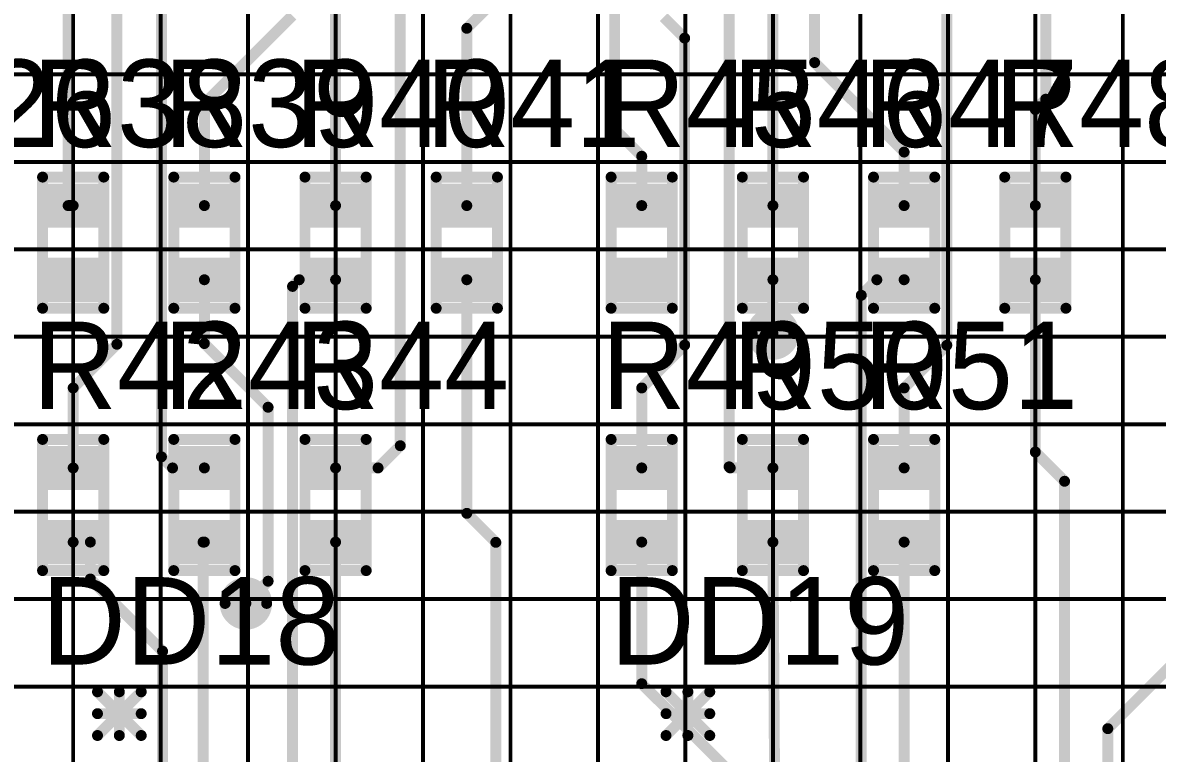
# Model space of a CAD drawing. Header units: millimetres. Extents: x 0 to 841, y 0 to 2540.
# Drawn here: x 138.7 to 190.6, y 2371.9 to 2405.4 of the extents above; entities that cross this region are included whole.
import ezdxf

# ---------------------------------------------------------------- set-up
doc = ezdxf.new("R2010")
doc.units = ezdxf.units.MM
for name, color, linetype in [('Mechanical11', 56, 'Continuous'), ('Mechanical12', 56, 'Continuous'), ('Mechanical7', 56, 'Continuous'), ('Mechanical9', 56, 'Continuous')]:
    doc.layers.add(name, color=color, linetype=linetype)

# ---------------------------------------------------------------- blocks, each defined once
blk = doc.blocks.new('BOASVIEW______T___O_______2_1_33_1_B_1')
at = {"layer": 'Mechanical12'}
for points in [[(69.194, 144.99), (69.194, 147.01), (66.806, 147.01), (66.806, 144.99)], [(75.194, 144.99), (75.194, 147.01), (72.806, 147.01), (72.806, 144.99)], [(81.194, 144.99), (81.194, 147.01), (78.806, 147.01), (78.806, 144.99)], [(87.194, 144.99), (87.194, 147.01), (84.806, 147.01), (84.806, 144.99)], [(95.194, 144.99), (95.194, 147.01), (92.806, 147.01), (92.806, 144.99)], [(101.194, 144.99), (101.194, 147.01), (98.806, 147.01), (98.806, 144.99)], [(107.194, 144.99), (107.194, 147.01), (104.806, 147.01), (104.806, 144.99)], [(113.194, 144.99), (113.194, 147.01), (110.806, 147.01), (110.806, 144.99)], [(69.194, 141.597), (69.194, 143.618), (66.806, 143.618), (66.806, 141.597)], [(75.194, 141.597), (75.194, 143.618), (72.806, 143.618), (72.806, 141.597)], [(81.194, 141.597), (81.194, 143.618), (78.806, 143.618), (78.806, 141.597)], [(87.194, 141.597), (87.194, 143.618), (84.806, 143.618), (84.806, 141.597)], [(95.194, 141.597), (95.194, 143.618), (92.806, 143.618), (92.806, 141.597)], [(101.194, 141.597), (101.194, 143.618), (98.806, 143.618), (98.806, 141.597)], [(107.194, 141.597), (107.194, 143.618), (104.806, 143.618), (104.806, 141.597)], [(113.194, 141.597), (113.194, 143.618), (110.806, 143.618), (110.806, 141.597)], [(69.194, 132.99), (69.194, 135.01), (66.806, 135.01), (66.806, 132.99)], [(75.194, 132.99), (75.194, 135.01), (72.806, 135.01), (72.806, 132.99)], [(81.194, 132.99), (81.194, 135.01), (78.806, 135.01), (78.806, 132.99)], [(95.194, 132.99), (95.194, 135.01), (92.806, 135.01), (92.806, 132.99)], [(101.194, 132.99), (101.194, 135.01), (98.806, 135.01), (98.806, 132.99)], [(107.194, 132.99), (107.194, 135.01), (104.806, 135.01), (104.806, 132.99)], [(69.194, 129.597), (69.194, 131.618), (66.806, 131.618), (66.806, 129.597)], [(75.194, 129.597), (75.194, 131.618), (72.806, 131.618), (72.806, 129.597)], [(81.194, 129.597), (81.194, 131.618), (78.806, 131.618), (78.806, 129.597)], [(95.194, 129.597), (95.194, 131.618), (92.806, 131.618), (92.806, 129.597)], [(101.194, 129.597), (101.194, 131.618), (98.806, 131.618), (98.806, 129.597)], [(107.194, 129.597), (107.194, 131.618), (104.806, 131.618), (104.806, 129.597)]]:
    blk.add_hatch(color=56, dxfattribs=at).paths.add_polyline_path(points)
at = {"layer": 'Mechanical12', "const_width": 0.5}
for points in [[(66.6, 141.304), (66.6, 147.304)], [(66.6, 147.304), (69.4, 147.304)], [(69.4, 141.304), (69.4, 147.304)], [(72.6, 141.304), (72.6, 147.304)], [(72.6, 147.304), (75.4, 147.304)], [(75.4, 141.304), (75.4, 147.304)], [(78.6, 147.304), (81.4, 147.304)], [(78.6, 141.304), (78.6, 147.304)], [(81.4, 141.304), (81.4, 147.304)], [(84.6, 141.304), (84.6, 147.304)], [(84.6, 147.304), (87.4, 147.304)], [(87.4, 141.304), (87.4, 147.304)], [(92.6, 147.304), (95.4, 147.304)], [(92.6, 141.304), (92.6, 147.304)], [(95.4, 141.304), (95.4, 147.304)], [(98.6, 141.304), (98.6, 147.304)], [(98.6, 147.304), (101.4, 147.304)], [(101.4, 141.304), (101.4, 147.304)], [(104.6, 147.304), (107.4, 147.304)], [(104.6, 141.304), (104.6, 147.304)], [(107.4, 141.304), (107.4, 147.304)], [(110.6, 147.304), (113.4, 147.304)], [(110.6, 141.304), (110.6, 147.304)], [(113.4, 141.304), (113.4, 147.304)], [(66.6, 141.304), (69.4, 141.304)], [(72.6, 141.304), (75.4, 141.304)], [(78.6, 141.304), (81.4, 141.304)], [(84.6, 141.304), (87.4, 141.304)], [(92.6, 141.304), (95.4, 141.304)], [(98.6, 141.304), (101.4, 141.304)], [(104.6, 141.304), (107.4, 141.304)], [(110.6, 141.304), (113.4, 141.304)], [(66.6, 129.304), (66.6, 135.304)], [(66.6, 135.304), (69.4, 135.304)], [(69.4, 129.304), (69.4, 135.304)], [(72.6, 129.304), (72.6, 135.304)], [(72.6, 135.304), (75.4, 135.304)], [(75.4, 129.304), (75.4, 135.304)], [(78.6, 129.304), (78.6, 135.304)], [(78.6, 135.304), (81.4, 135.304)], [(81.4, 129.304), (81.4, 135.304)], [(92.6, 129.304), (92.6, 135.304)], [(92.6, 135.304), (95.4, 135.304)], [(95.4, 129.304), (95.4, 135.304)], [(98.6, 129.304), (98.6, 135.304)], [(98.6, 135.304), (101.4, 135.304)], [(101.4, 129.304), (101.4, 135.304)], [(104.6, 129.304), (104.6, 135.304)], [(104.6, 135.304), (107.4, 135.304)], [(107.4, 129.304), (107.4, 135.304)], [(66.6, 129.304), (69.4, 129.304)], [(72.6, 129.304), (75.4, 129.304)], [(78.6, 129.304), (81.4, 129.304)], [(92.6, 129.304), (95.4, 129.304)], [(98.6, 129.304), (101.4, 129.304)], [(104.6, 129.304), (107.4, 129.304)], [(69.112, 123.76), (71.112, 121.76)], [(69.112, 121.76), (71.112, 123.76)], [(70.112, 121.76), (70.112, 123.76)], [(95.112, 123.76), (97.112, 121.76)], [(95.112, 121.76), (97.112, 123.76)], [(96.112, 121.76), (96.112, 123.76)], [(69.112, 122.76), (71.112, 122.76)], [(95.112, 122.76), (97.112, 122.76)]]:
    blk.add_lwpolyline(points, dxfattribs=at)
at = {"layer": 'Mechanical12', "const_width": 0.25}
for points in [[(66.475, 147.304, 1), (66.725, 147.304, 1)], [(66.475, 147.304, 1), (66.725, 147.304, 1)], [(69.275, 147.304, 1), (69.525, 147.304, 1)], [(69.275, 147.304, 1), (69.525, 147.304, 1)], [(72.475, 147.304, 1), (72.725, 147.304, 1)], [(72.475, 147.304, 1), (72.725, 147.304, 1)], [(75.275, 147.304, 1), (75.525, 147.304, 1)], [(75.275, 147.304, 1), (75.525, 147.304, 1)], [(78.475, 147.304, 1), (78.725, 147.304, 1)], [(78.475, 147.304, 1), (78.725, 147.304, 1)], [(81.275, 147.304, 1), (81.525, 147.304, 1)], [(81.275, 147.304, 1), (81.525, 147.304, 1)], [(84.475, 147.304, 1), (84.725, 147.304, 1)], [(84.475, 147.304, 1), (84.725, 147.304, 1)], [(87.275, 147.304, 1), (87.525, 147.304, 1)], [(87.275, 147.304, 1), (87.525, 147.304, 1)], [(92.475, 147.304, 1), (92.725, 147.304, 1)], [(92.475, 147.304, 1), (92.725, 147.304, 1)], [(95.275, 147.304, 1), (95.525, 147.304, 1)], [(95.275, 147.304, 1), (95.525, 147.304, 1)], [(98.475, 147.304, 1), (98.725, 147.304, 1)], [(98.475, 147.304, 1), (98.725, 147.304, 1)], [(101.275, 147.304, 1), (101.525, 147.304, 1)], [(101.275, 147.304, 1), (101.525, 147.304, 1)], [(104.475, 147.304, 1), (104.725, 147.304, 1)], [(104.475, 147.304, 1), (104.725, 147.304, 1)], [(107.275, 147.304, 1), (107.525, 147.304, 1)], [(107.275, 147.304, 1), (107.525, 147.304, 1)], [(110.475, 147.304, 1), (110.725, 147.304, 1)], [(110.475, 147.304, 1), (110.725, 147.304, 1)], [(113.275, 147.304, 1), (113.525, 147.304, 1)], [(113.275, 147.304, 1), (113.525, 147.304, 1)], [(66.475, 141.304, 1), (66.725, 141.304, 1)], [(66.475, 141.304, 1), (66.725, 141.304, 1)], [(69.275, 141.304, 1), (69.525, 141.304, 1)], [(69.275, 141.304, 1), (69.525, 141.304, 1)], [(72.475, 141.304, 1), (72.725, 141.304, 1)], [(72.475, 141.304, 1), (72.725, 141.304, 1)], [(75.275, 141.304, 1), (75.525, 141.304, 1)], [(75.275, 141.304, 1), (75.525, 141.304, 1)], [(78.475, 141.304, 1), (78.725, 141.304, 1)], [(78.475, 141.304, 1), (78.725, 141.304, 1)], [(81.275, 141.304, 1), (81.525, 141.304, 1)], [(81.275, 141.304, 1), (81.525, 141.304, 1)], [(84.475, 141.304, 1), (84.725, 141.304, 1)], [(84.475, 141.304, 1), (84.725, 141.304, 1)], [(87.275, 141.304, 1), (87.525, 141.304, 1)], [(87.275, 141.304, 1), (87.525, 141.304, 1)], [(92.475, 141.304, 1), (92.725, 141.304, 1)], [(92.475, 141.304, 1), (92.725, 141.304, 1)], [(95.275, 141.304, 1), (95.525, 141.304, 1)], [(95.275, 141.304, 1), (95.525, 141.304, 1)], [(98.475, 141.304, 1), (98.725, 141.304, 1)], [(98.475, 141.304, 1), (98.725, 141.304, 1)], [(101.275, 141.304, 1), (101.525, 141.304, 1)], [(101.275, 141.304, 1), (101.525, 141.304, 1)], [(104.475, 141.304, 1), (104.725, 141.304, 1)], [(104.475, 141.304, 1), (104.725, 141.304, 1)], [(107.275, 141.304, 1), (107.525, 141.304, 1)], [(107.275, 141.304, 1), (107.525, 141.304, 1)], [(110.475, 141.304, 1), (110.725, 141.304, 1)], [(110.475, 141.304, 1), (110.725, 141.304, 1)], [(113.275, 141.304, 1), (113.525, 141.304, 1)], [(113.275, 141.304, 1), (113.525, 141.304, 1)], [(66.475, 135.304, 1), (66.725, 135.304, 1)], [(66.475, 135.304, 1), (66.725, 135.304, 1)], [(69.275, 135.304, 1), (69.525, 135.304, 1)], [(69.275, 135.304, 1), (69.525, 135.304, 1)], [(72.475, 135.304, 1), (72.725, 135.304, 1)], [(72.475, 135.304, 1), (72.725, 135.304, 1)], [(75.275, 135.304, 1), (75.525, 135.304, 1)], [(75.275, 135.304, 1), (75.525, 135.304, 1)], [(78.475, 135.304, 1), (78.725, 135.304, 1)], [(78.475, 135.304, 1), (78.725, 135.304, 1)], [(81.275, 135.304, 1), (81.525, 135.304, 1)], [(81.275, 135.304, 1), (81.525, 135.304, 1)], [(92.475, 135.304, 1), (92.725, 135.304, 1)], [(92.475, 135.304, 1), (92.725, 135.304, 1)], [(95.275, 135.304, 1), (95.525, 135.304, 1)], [(95.275, 135.304, 1), (95.525, 135.304, 1)], [(98.475, 135.304, 1), (98.725, 135.304, 1)], [(98.475, 135.304, 1), (98.725, 135.304, 1)], [(101.275, 135.304, 1), (101.525, 135.304, 1)], [(101.275, 135.304, 1), (101.525, 135.304, 1)], [(104.475, 135.304, 1), (104.725, 135.304, 1)], [(104.475, 135.304, 1), (104.725, 135.304, 1)], [(107.275, 135.304, 1), (107.525, 135.304, 1)], [(107.275, 135.304, 1), (107.525, 135.304, 1)], [(66.475, 129.304, 1), (66.725, 129.304, 1)], [(66.475, 129.304, 1), (66.725, 129.304, 1)], [(69.275, 129.304, 1), (69.525, 129.304, 1)], [(69.275, 129.304, 1), (69.525, 129.304, 1)], [(72.475, 129.304, 1), (72.725, 129.304, 1)], [(72.475, 129.304, 1), (72.725, 129.304, 1)], [(75.275, 129.304, 1), (75.525, 129.304, 1)], [(75.275, 129.304, 1), (75.525, 129.304, 1)], [(78.475, 129.304, 1), (78.725, 129.304, 1)], [(78.475, 129.304, 1), (78.725, 129.304, 1)], [(81.275, 129.304, 1), (81.525, 129.304, 1)], [(81.275, 129.304, 1), (81.525, 129.304, 1)], [(92.475, 129.304, 1), (92.725, 129.304, 1)], [(92.475, 129.304, 1), (92.725, 129.304, 1)], [(95.275, 129.304, 1), (95.525, 129.304, 1)], [(95.275, 129.304, 1), (95.525, 129.304, 1)], [(98.475, 129.304, 1), (98.725, 129.304, 1)], [(98.475, 129.304, 1), (98.725, 129.304, 1)], [(101.275, 129.304, 1), (101.525, 129.304, 1)], [(101.275, 129.304, 1), (101.525, 129.304, 1)], [(104.475, 129.304, 1), (104.725, 129.304, 1)], [(104.475, 129.304, 1), (104.725, 129.304, 1)], [(107.275, 129.304, 1), (107.525, 129.304, 1)], [(107.275, 129.304, 1), (107.525, 129.304, 1)], [(68.987, 123.76, 1), (69.237, 123.76, 1)], [(69.987, 123.76, 1), (70.237, 123.76, 1)], [(70.987, 123.76, 1), (71.237, 123.76, 1)], [(94.987, 123.76, 1), (95.237, 123.76, 1)], [(95.987, 123.76, 1), (96.237, 123.76, 1)], [(96.987, 123.76, 1), (97.237, 123.76, 1)], [(68.987, 122.76, 1), (69.237, 122.76, 1)], [(70.987, 122.76, 1), (71.237, 122.76, 1)], [(94.987, 122.76, 1), (95.237, 122.76, 1)], [(96.987, 122.76, 1), (97.237, 122.76, 1)], [(68.987, 121.76, 1), (69.237, 121.76, 1)], [(69.987, 121.76, 1), (70.237, 121.76, 1)], [(70.987, 121.76, 1), (71.237, 121.76, 1)], [(94.987, 121.76, 1), (95.237, 121.76, 1)], [(95.987, 121.76, 1), (96.237, 121.76, 1)], [(96.987, 121.76, 1), (97.237, 121.76, 1)]]:
    blk.add_lwpolyline(points, format="xyb", close=True, dxfattribs=at)
at = {"layer": 'Mechanical7'}
for s, p in [('R26', (60.145, 148.677)), ('R38', (66.141, 148.679)), ('R39', (72.135, 148.679)), ('R40', (78.127, 148.679)), ('R41', (84.122, 148.679)), ('R45', (92.148, 148.679)), ('R46', (98.144, 148.679)), ('R47', (104.136, 148.679)), ('R48', (110.133, 148.679)), ('R42', (66.14, 136.69)), ('R43', (72.133, 136.69)), ('R44', (78.127, 136.69)), ('R49', (92.149, 136.69)), ('R50', (98.143, 136.69)), ('R51', (104.138, 136.69)), ('DD18', (66.545, 125.006)), ('DD19', (92.555, 125.006))]:
    blk.add_text(s, height=4, dxfattribs=at).set_placement(p)
blk = doc.blocks.new('BOASVIEW______T___L_____2_1_1_1_B_4')
at = {"layer": 'Mechanical12'}
for points in [[(69.194, 144.99), (69.194, 147.01), (66.806, 147.01), (66.806, 144.99)], [(75.194, 144.99), (75.194, 147.01), (72.806, 147.01), (72.806, 144.99)], [(81.194, 144.99), (81.194, 147.01), (78.806, 147.01), (78.806, 144.99)], [(87.194, 144.99), (87.194, 147.01), (84.806, 147.01), (84.806, 144.99)], [(95.194, 144.99), (95.194, 147.01), (92.806, 147.01), (92.806, 144.99)], [(101.194, 144.99), (101.194, 147.01), (98.806, 147.01), (98.806, 144.99)], [(107.194, 144.99), (107.194, 147.01), (104.806, 147.01), (104.806, 144.99)], [(113.194, 144.99), (113.194, 147.01), (110.806, 147.01), (110.806, 144.99)], [(69.194, 141.597), (69.194, 143.618), (66.806, 143.618), (66.806, 141.597)], [(75.194, 141.597), (75.194, 143.618), (72.806, 143.618), (72.806, 141.597)], [(81.194, 141.597), (81.194, 143.618), (78.806, 143.618), (78.806, 141.597)], [(87.194, 141.597), (87.194, 143.618), (84.806, 143.618), (84.806, 141.597)], [(95.194, 141.597), (95.194, 143.618), (92.806, 143.618), (92.806, 141.597)], [(101.194, 141.597), (101.194, 143.618), (98.806, 143.618), (98.806, 141.597)], [(107.194, 141.597), (107.194, 143.618), (104.806, 143.618), (104.806, 141.597)], [(113.194, 141.597), (113.194, 143.618), (110.806, 143.618), (110.806, 141.597)], [(69.194, 132.99), (69.194, 135.01), (66.806, 135.01), (66.806, 132.99)], [(75.194, 132.99), (75.194, 135.01), (72.806, 135.01), (72.806, 132.99)], [(81.194, 132.99), (81.194, 135.01), (78.806, 135.01), (78.806, 132.99)], [(95.194, 132.99), (95.194, 135.01), (92.806, 135.01), (92.806, 132.99)], [(101.194, 132.99), (101.194, 135.01), (98.806, 135.01), (98.806, 132.99)], [(107.194, 132.99), (107.194, 135.01), (104.806, 135.01), (104.806, 132.99)], [(69.194, 129.597), (69.194, 131.618), (66.806, 131.618), (66.806, 129.597)], [(75.194, 129.597), (75.194, 131.618), (72.806, 131.618), (72.806, 129.597)], [(81.194, 129.597), (81.194, 131.618), (78.806, 131.618), (78.806, 129.597)], [(95.194, 129.597), (95.194, 131.618), (92.806, 131.618), (92.806, 129.597)], [(101.194, 129.597), (101.194, 131.618), (98.806, 131.618), (98.806, 129.597)], [(107.194, 129.597), (107.194, 131.618), (104.806, 131.618), (104.806, 129.597)]]:
    blk.add_hatch(color=56, dxfattribs=at).paths.add_polyline_path(points)
at = {"layer": 'Mechanical11'}
for points, const_width in [([(100.35, 140.147, 1), (99.65, 140.147, 1)], 0.7), ([(99.475, 140.147, 1), (99.825, 140.147, 1)], 0.35), ([(100.175, 140.147, 1), (100.525, 140.147, 1)], 0.35), ([(76.248, 127.802, 1), (75.548, 127.802, 1)], 0.7), ([(75.373, 127.802, 1), (75.723, 127.802, 1)], 0.35), ([(76.073, 127.802, 1), (76.423, 127.802, 1)], 0.35)]:
    blk.add_lwpolyline(points, format="xyb", close=True, dxfattribs=dict(at, const_width=const_width))
at = {"layer": 'Mechanical12', "const_width": 0.5}
for points in [[(92.763, 149.494), (92.763, 192.268)], [(67.77, 146), (67.77, 184.736)], [(101.907, 152.542), (101.907, 183.173)], [(80, 146), (80, 180.08)], [(100, 146), (100, 176.954)], [(112.474, 150.866), (112.474, 175.859)], [(82.959, 135.016), (82.959, 167.559)], [(107.952, 139.61), (107.952, 167.552)], [(70, 139.658), (70, 160.08)], [(72.037, 134.508), (72.037, 156.403)], [(86, 154.11), (87.48, 155.59)], [(97.996, 134.051), (97.996, 155.844)], [(74, 150.662), (78.031, 154.694)], [(95, 154.623), (95.964, 153.66)], [(86, 146), (86, 154.11)], [(95.964, 139.621), (95.964, 153.66)], [(101.907, 152.542), (106, 148.449)], [(112, 150.392), (112.474, 150.866)], [(74, 146), (74, 150.662)], [(112, 146), (112, 150.392)], [(92.763, 149.494), (94, 148.257)], [(94, 146), (94, 148.257)], [(106, 146), (106, 148.449)], [(67.77, 146), (68, 146)], [(74, 139.69), (74, 142.608)], [(78.031, 142.303), (78.336, 142.608)], [(78.336, 142.608), (80, 142.608)], [(86, 131.924), (86, 142.608)], [(100, 140.147), (100, 142.608)], [(104.041, 141.896), (104.752, 142.608)], [(104.752, 142.608), (106, 142.608)], [(112, 134.728), (112, 142.608)], [(78.031, 118.129), (78.031, 142.303)], [(104.041, 92.344), (104.041, 141.896)], [(68, 137.658), (70, 139.658)], [(74, 139.69), (76.914, 136.776)], [(94, 137.658), (95.964, 139.621)], [(106, 137.658), (107.952, 139.61)], [(68, 134), (68, 137.658)], [(94, 134), (94, 137.658)], [(106, 134), (106, 137.658)], [(76.914, 128.818), (76.914, 136.776)], [(81.943, 134), (82.959, 135.016)], [(112, 134.728), (113.337, 133.39)], [(72.037, 134.508), (72.545, 134)], [(72.545, 134), (74, 134)], [(80, 134), (81.943, 134)], [(97.996, 134.051), (98.046, 134)], [(98.046, 134), (100, 134)], [(113.337, 107.937), (113.337, 133.39)], [(115.314, 122.074), (126, 132.76)], [(86, 131.924), (87.328, 130.596)], [(68, 130.608), (68.786, 130.608)], [(68.786, 128.92), (68.786, 130.608)], [(73.94, 130.608), (74, 130.608)], [(73.94, 105.319), (73.94, 130.608)], [(80, 95.84), (80, 130.608)], [(87.328, 107.928), (87.328, 130.596)], [(94, 124.132), (94, 130.608)], [(100, 130.608), (100.074, 120)], [(106, 95.84), (106, 130.608)], [(68.786, 128.92), (72.088, 125.618)], [(75.898, 127.802), (76.914, 128.818)], [(72.088, 104.231), (72.088, 125.618)], [(94, 124.132), (99.066, 119.066)], [(115.314, 69.154), (115.314, 122.074)]]:
    blk.add_lwpolyline(points, dxfattribs=at)
at = {"layer": 'Mechanical12'}
for points, const_width in [([(85.875, 154.11, 1), (86.125, 154.11, 1)], 0.25), ([(85.875, 154.11, 1), (86.125, 154.11, 1)], 0.25), ([(95.839, 153.66, 1), (96.089, 153.66, 1)], 0.25), ([(95.839, 153.66, 1), (96.089, 153.66, 1)], 0.25), ([(101.782, 152.542, 1), (102.032, 152.542, 1)], 0.25), ([(101.782, 152.542, 1), (102.032, 152.542, 1)], 0.25), ([(112.349, 150.866, 1), (112.599, 150.866, 1)], 0.25), ([(112.349, 150.866, 1), (112.599, 150.866, 1)], 0.25), ([(73.875, 150.662, 1), (74.125, 150.662, 1)], 0.25), ([(73.875, 150.662, 1), (74.125, 150.662, 1)], 0.25), ([(111.875, 150.392, 1), (112.125, 150.392, 1)], 0.25), ([(111.875, 150.392, 1), (112.125, 150.392, 1)], 0.25), ([(92.638, 149.494, 1), (92.888, 149.494, 1)], 0.25), ([(92.638, 149.494, 1), (92.888, 149.494, 1)], 0.25), ([(93.875, 148.257, 1), (94.125, 148.257, 1)], 0.25), ([(93.875, 148.257, 1), (94.125, 148.257, 1)], 0.25), ([(105.875, 148.449, 1), (106.125, 148.449, 1)], 0.25), ([(105.875, 148.449, 1), (106.125, 148.449, 1)], 0.25), ([(67.645, 146, 1), (67.895, 146, 1)], 0.25), ([(67.645, 146, 1), (67.895, 146, 1)], 0.25), ([(67.875, 146, 1), (68.125, 146, 1)], 0.25), ([(73.875, 146, 1), (74.125, 146, 1)], 0.25), ([(79.875, 146, 1), (80.125, 146, 1)], 0.25), ([(85.875, 146, 1), (86.125, 146, 1)], 0.25), ([(93.875, 146, 1), (94.125, 146, 1)], 0.25), ([(99.875, 146, 1), (100.125, 146, 1)], 0.25), ([(105.875, 146, 1), (106.125, 146, 1)], 0.25), ([(111.875, 146, 1), (112.125, 146, 1)], 0.25), ([(73.875, 142.608, 1), (74.125, 142.608, 1)], 0.25), ([(78.211, 142.608, 1), (78.461, 142.608, 1)], 0.25), ([(78.211, 142.608, 1), (78.461, 142.608, 1)], 0.25), ([(79.875, 142.608, 1), (80.125, 142.608, 1)], 0.25), ([(85.875, 142.608, 1), (86.125, 142.608, 1)], 0.25), ([(99.875, 142.608, 1), (100.125, 142.608, 1)], 0.25), ([(104.627, 142.608, 1), (104.877, 142.608, 1)], 0.25), ([(104.627, 142.608, 1), (104.877, 142.608, 1)], 0.25), ([(105.875, 142.608, 1), (106.125, 142.608, 1)], 0.25), ([(111.875, 142.608, 1), (112.125, 142.608, 1)], 0.25), ([(77.906, 142.303, 1), (78.156, 142.303, 1)], 0.25), ([(77.906, 142.303, 1), (78.156, 142.303, 1)], 0.25), ([(103.916, 141.896, 1), (104.166, 141.896, 1)], 0.25), ([(103.916, 141.896, 1), (104.166, 141.896, 1)], 0.25), ([(100.95, 140.147, 1), (99.05, 140.147, 1)], 0.5), ([(98.925, 140.147, 1), (99.175, 140.147, 1)], 0.25), ([(99.875, 140.147, 1), (100.125, 140.147, 1)], 0.25), ([(100.825, 140.147, 1), (101.075, 140.147, 1)], 0.25), ([(69.875, 139.658, 1), (70.125, 139.658, 1)], 0.25), ([(69.875, 139.658, 1), (70.125, 139.658, 1)], 0.25), ([(73.875, 139.69, 1), (74.125, 139.69, 1)], 0.25), ([(73.875, 139.69, 1), (74.125, 139.69, 1)], 0.25), ([(95.839, 139.621, 1), (96.089, 139.621, 1)], 0.25), ([(95.839, 139.621, 1), (96.089, 139.621, 1)], 0.25), ([(107.827, 139.61, 1), (108.077, 139.61, 1)], 0.25), ([(107.827, 139.61, 1), (108.077, 139.61, 1)], 0.25), ([(67.875, 137.658, 1), (68.125, 137.658, 1)], 0.25), ([(67.875, 137.658, 1), (68.125, 137.658, 1)], 0.25), ([(93.875, 137.658, 1), (94.125, 137.658, 1)], 0.25), ([(93.875, 137.658, 1), (94.125, 137.658, 1)], 0.25), ([(105.875, 137.658, 1), (106.125, 137.658, 1)], 0.25), ([(105.875, 137.658, 1), (106.125, 137.658, 1)], 0.25), ([(76.789, 136.776, 1), (77.039, 136.776, 1)], 0.25), ([(76.789, 136.776, 1), (77.039, 136.776, 1)], 0.25), ([(82.834, 135.016, 1), (83.084, 135.016, 1)], 0.25), ([(82.834, 135.016, 1), (83.084, 135.016, 1)], 0.25), ([(111.875, 134.728, 1), (112.125, 134.728, 1)], 0.25), ([(111.875, 134.728, 1), (112.125, 134.728, 1)], 0.25), ([(71.912, 134.508, 1), (72.162, 134.508, 1)], 0.25), ([(71.912, 134.508, 1), (72.162, 134.508, 1)], 0.25), ([(67.875, 134, 1), (68.125, 134, 1)], 0.25), ([(72.42, 134, 1), (72.67, 134, 1)], 0.25), ([(72.42, 134, 1), (72.67, 134, 1)], 0.25), ([(73.875, 134, 1), (74.125, 134, 1)], 0.25), ([(79.875, 134, 1), (80.125, 134, 1)], 0.25), ([(81.818, 134, 1), (82.068, 134, 1)], 0.25), ([(81.818, 134, 1), (82.068, 134, 1)], 0.25), ([(93.875, 134, 1), (94.125, 134, 1)], 0.25), ([(97.871, 134.051, 1), (98.121, 134.051, 1)], 0.25), ([(97.871, 134.051, 1), (98.121, 134.051, 1)], 0.25), ([(97.921, 134, 1), (98.171, 134, 1)], 0.25), ([(97.921, 134, 1), (98.171, 134, 1)], 0.25), ([(99.875, 134, 1), (100.125, 134, 1)], 0.25), ([(105.875, 134, 1), (106.125, 134, 1)], 0.25), ([(113.212, 133.39, 1), (113.462, 133.39, 1)], 0.25), ([(113.212, 133.39, 1), (113.462, 133.39, 1)], 0.25), ([(85.875, 131.924, 1), (86.125, 131.924, 1)], 0.25), ([(85.875, 131.924, 1), (86.125, 131.924, 1)], 0.25), ([(67.875, 130.608, 1), (68.125, 130.608, 1)], 0.25), ([(68.661, 130.608, 1), (68.911, 130.608, 1)], 0.25), ([(68.661, 130.608, 1), (68.911, 130.608, 1)], 0.25), ([(73.815, 130.608, 1), (74.065, 130.608, 1)], 0.25), ([(73.815, 130.608, 1), (74.065, 130.608, 1)], 0.25), ([(73.875, 130.608, 1), (74.125, 130.608, 1)], 0.25), ([(79.875, 130.608, 1), (80.125, 130.608, 1)], 0.25), ([(87.203, 130.596, 1), (87.453, 130.596, 1)], 0.25), ([(87.203, 130.596, 1), (87.453, 130.596, 1)], 0.25), ([(93.875, 130.608, 1), (94.125, 130.608, 1)], 0.25), ([(99.875, 130.608, 1), (100.125, 130.608, 1)], 0.25), ([(105.875, 130.608, 1), (106.125, 130.608, 1)], 0.25), ([(68.661, 128.92, 1), (68.911, 128.92, 1)], 0.25), ([(68.661, 128.92, 1), (68.911, 128.92, 1)], 0.25), ([(76.848, 127.802, 1), (74.948, 127.802, 1)], 0.5), ([(76.789, 128.818, 1), (77.039, 128.818, 1)], 0.25), ([(76.789, 128.818, 1), (77.039, 128.818, 1)], 0.25), ([(74.823, 127.802, 1), (75.073, 127.802, 1)], 0.25), ([(75.773, 127.802, 1), (76.023, 127.802, 1)], 0.25), ([(76.723, 127.802, 1), (76.973, 127.802, 1)], 0.25), ([(71.963, 125.618, 1), (72.213, 125.618, 1)], 0.25), ([(71.963, 125.618, 1), (72.213, 125.618, 1)], 0.25), ([(93.875, 124.132, 1), (94.125, 124.132, 1)], 0.25), ([(93.875, 124.132, 1), (94.125, 124.132, 1)], 0.25), ([(115.189, 122.074, 1), (115.439, 122.074, 1)], 0.25), ([(115.189, 122.074, 1), (115.439, 122.074, 1)], 0.25)]:
    blk.add_lwpolyline(points, format="xyb", close=True, dxfattribs=dict(at, const_width=const_width))
at = {"layer": 'Mechanical9', "const_width": 0.18}
for points in [[(68, 0), (68, 210)], [(72, 0), (72, 210)], [(76, 0), (76, 210)], [(80, 0), (80, 210)], [(84, 0), (84, 210)], [(88, 0), (88, 210)], [(92, 0), (92, 210)], [(96, 0), (96, 210)], [(100, 0), (100, 210)], [(104, 0), (104, 210)], [(108, 0), (108, 210)], [(112, 0), (112, 210)], [(116, 0), (116, 210)], [(0, 152), (320, 152)], [(0, 148), (320, 148)], [(0, 144), (320, 144)], [(0, 140), (320, 140)], [(0, 136), (320, 136)], [(0, 132), (320, 132)], [(0, 128), (320, 128)], [(0, 124), (320, 124)]]:
    blk.add_lwpolyline(points, dxfattribs=at)

msp = doc.modelspace()

# ---------------------------------------------------------------- block references
for name in ['BOASVIEW______T___L_____2_1_1_1_B_4', 'BOASVIEW______T___O_______2_1_33_1_B_1']:
    msp.add_blockref(name, (73, 2251))

doc.saveas('drawing.dxf')
